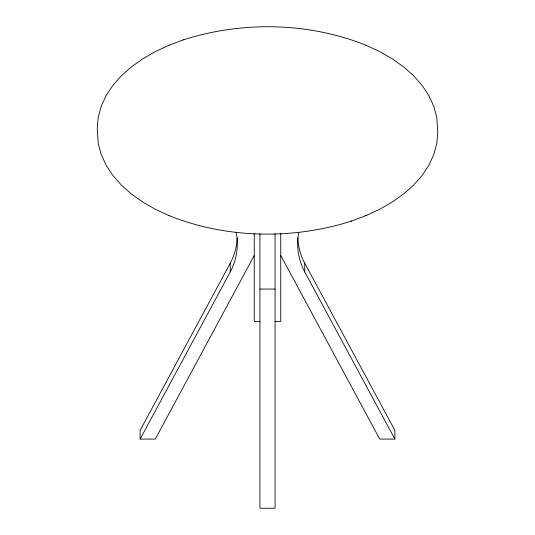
<?xml version="1.0" encoding="UTF-8"?>
<svg xmlns="http://www.w3.org/2000/svg" width="535" height="535" viewBox="0 0 535 535"><rect width="100%" height="100%" fill="white"/><g stroke="black" fill="none" stroke-linecap="round" stroke-linejoin="round"><path stroke-width="0.8" d="M237.246 237.995C236.818 246.775 234.417 255.449 230.251 263.18L140.143 430.354L140.143 439.088L155.277 439.088L254.259 255.462M298.831 232.136C296.129 245.552 298.229 259.883 304.749 271.92L394.857 439.088L379.723 439.088L280.741 255.462M140.143 439.088L230.251 271.92C236.771 259.883 238.871 245.552 236.169 232.136M169.087 45.214L155.05 51.741L142.618 58.924L131.095 67.129L121.478 75.676L113.019 85.212L106.284 95.317L101.369 105.856L98.206 117.446L97.223 128.487L98.206 143.42L101.135 154.314L106.284 165.556L113.019 175.654L121.478 185.197L131.095 193.744L142.618 201.949L155.05 209.132L169.087 215.659M365.913 215.659L379.95 209.132L392.382 201.949L403.905 193.744L413.522 185.197L421.981 175.654L428.716 165.556L433.631 155.01L436.794 143.42L437.777 132.386L436.794 117.446L433.865 106.552L428.716 95.317L421.981 85.212L413.522 75.676L403.905 67.129L392.382 58.924L379.95 51.741L365.913 45.214M183.472 39.817L183.786 39.704C242.823 20.999 308.635 22.236 366.274 45.348M168.726 215.518C226.365 238.63 292.177 239.867 351.214 221.169L351.528 221.049M168.726 45.348L183.786 39.704M351.214 221.169L366.274 215.518M259.93 289.06L275.07 289.06M260.05 321.435L254.259 321.435L254.259 233.24M274.95 321.435L280.741 321.435L280.741 233.24M297.754 237.995C298.182 246.775 300.583 255.449 304.749 263.18L394.857 430.354L394.857 439.088M304.749 263.18L304.749 271.92M275.07 233.655L275.07 508.25L259.93 508.25L259.93 233.655M230.251 263.18L230.251 271.92"/></g></svg>
